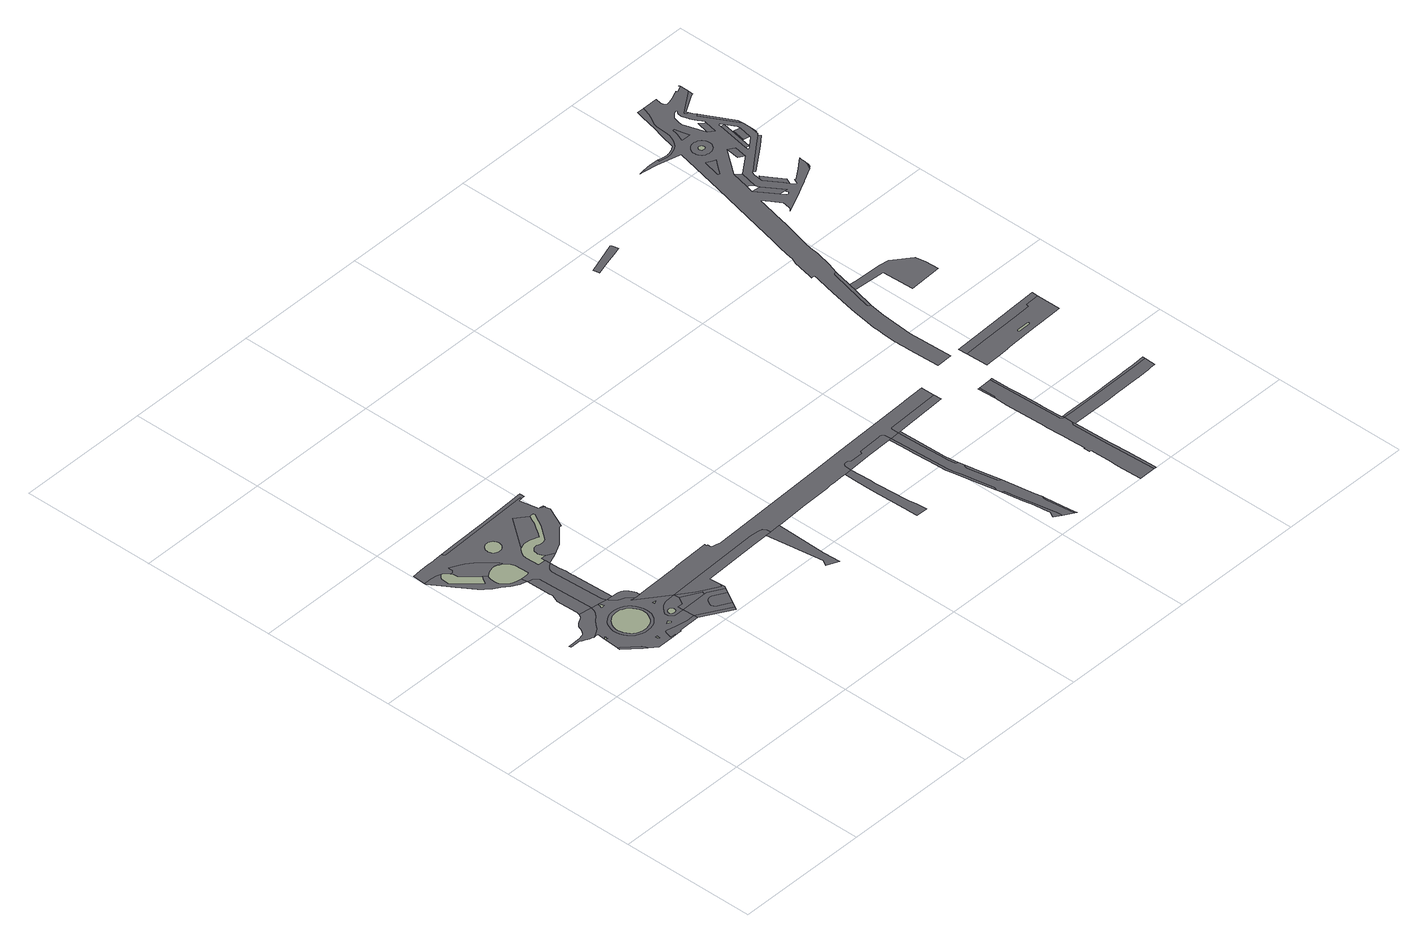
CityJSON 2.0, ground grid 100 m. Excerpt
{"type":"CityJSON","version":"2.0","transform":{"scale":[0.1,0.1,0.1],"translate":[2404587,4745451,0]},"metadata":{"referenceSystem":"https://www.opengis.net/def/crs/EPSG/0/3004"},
"CityObjects":{
"road1":{"type":"Road","attributes":{"QUARTIERE":9,"SZO_NEW":7,"class":"Intersection"},"geometry":[{"type":"MultiSurface","lod":"2","boundaries":[[[0,1,2,1]],[[3,4,5,6,7,8,9,10,11,12,13,14,15,16,17,18,19,20,21,22,23,24,25,26,27,28,29,30,31,32,33,34,35,36,37,38,39,40,41,42,43,44,45,46,47,48,49,50,51,52,53,54,55,56,57,58,2,1,2,59,60,61,62,63,64,65,66,67,68,69,70,71,72,73],[74,75,76,77],[78,79,80,81,82,83],[84,85,86,87,88,89,90,91,92,93,94,95,96,97,98,99,100,101,102,103,104,105,106,107,108,109,110,111,112,113,114,115,116,117,118,119,120],[121,122,123,124],[125,126,127,128,48,47,129]],[[49,130,131,132,133,134,135,136,137,138,139,140,141,142,143,144,145,146,147,148,149,150,151,152,153,154,155,0,1,2,58,57,56,55,54,53,52,51,50]],[[156,157,158,34,33,32,31,30,29,28,27,26,25,24,23,22,21,20,19,18,17,16,15],[159,160,161,162,163,164,165,166,167,168,169,170,171]],[[37,172,173,174,175,176,177,178,179,180,181,182,183,46,45,44,43,42,41,40,39,38]],[[6,5,4,184,185,186,14,13,12,11,10,9,8,7]],[[84,120,119,118,117,116,115,114,113,112,111,110,109,108,107,106,105,104,103,102,101,100,99,98,97,96,95,94,93,92,91,90,89,88,87,86,85],[187,188,189,190,191,192,193,194,195,196,197,198,199,200,201,202,203,204,205,206,207,208,209,210,211,212,213,214,215,216,217,218,219,220,221,222,223]],[[66,224,225,71,70,69,68,67]],[[62,61,60,65,64,63]],[[159,171,170,169,168,167,166,165,164,163,162,161,160]],[[74,77,76,75]],[[125,129,47,48,128,127,126]],[[78,83,82,81,80,79]],[[187,223,222,221,220,219,218,217,216,215,214,213,212,211,210,209,208,207,206,205,204,203,202,201,200,199,198,197,196,195,194,193,192,191,190,189,188]],[[121,124,123,122]]],"semantics":{"surfaces":[{"type":"TrafficArea","Shape_Leng":161.5,"Shape_Area":400.08,"function":"1","usage":"2"},{"type":"TrafficArea","Shape_Leng":251.83,"Shape_Area":2769.06,"function":"1","usage":"2"},{"type":"TrafficArea","Shape_Leng":251.83,"Shape_Area":2769.06,"function":"2","usage":"1"},{"type":"AuxiliaryTrafficArea","Shape_Leng":251.83,"Shape_Area":2769.06,"function":"1020"}],"values":[0,1,2,2,2,2,2,2,3,3,3,3,3,3,3]}}]},
"road2":{"type":"Road","attributes":{"QUARTIERE":9,"SZO_NEW":9,"class":"Section"},"geometry":[{"type":"MultiSurface","lod":"2","boundaries":[[[226,227,228,227]],[[229,230,231,232,233,234,235,236,237,238,239,240,241,242,243,244,245,246,247,248,249,250,251,252,253,254,255,256,257,258,259,260,261,262,263,264,265,266,267,268,269,270,271,272,273,274,275,276,277,278,279,280,281,282,283,284,285,286,287,288,289,290,291,292,293,294,295,296,297,298,299,300,301,302,303,304,305,304,306,307,308,309,310,311,310,309,308,307,306,304,305,312,313,314,315,316,317,318,319,320,321,322,323,324,325,49,48,47,46,326,327,328,329,330,331,332],[333,334,335,336,337,338,339,340,341,342,343,344,345,346,347,348,349,350,351,352,353,354,355,356,357,358,359,360,361,362,363,364,365,366,367,368,369,370,371,372,373,374,375,376,377,378,379,380,381,382,383,384,385,386,387,388]],[[46,183,389,390,391,392,393,394,229,332,331,330,329,328,327,326]],[[230,229,395,257,256,255,396]],[[288,287,286,285,284,283,397,398,399,400,401,402,403,404,405,406,407,408,318,317,409,410,411,412,413,414,415,416,417,418,419,420,421,422,423,424,425,426,427,428,429]],[[266,430,431,432,268,267]],[[318,433,434,435,436,437,438,130,49,325,324,323,322,321,320,319]],[[271,439,440,441,442,443,277,276,275,274,273,272]],[[444,311,310,309,308,307,306,304,305,304,303,302,301,300,299,298,297,296,295,294,293,292,291,445,446,447,421,420,419,448,449]],[[450,451,452,453,228,227,226,454,455,456,457,239,238,237,236,458,459,460]],[[255,254,253,252,251,250,249,248,247,246,245,244,243,242,241,240,239,457,456,455,454,226,227,228,453,452,451,450,460,459,458,236,235,234,233,232,231,230,396]],[[333,388,387,386,385,384,383,382,381,380,379,378,377,376,375,374,373,372,371,370,369,368,367,366,365,364,363,362,361,360,359,358,357,356,355,354,353,352,351,350,349,348,347,346,345,344,343,342,341,340,339,338,337,336,335,334]],[[421,447,446,445,291,290,289,288,429,428,427,426,425,424,423,422]],[[317,316,315,314,313,312,305,304,306,307,308,309,310,311,444,449,448,419,418,417,416,415,414,413,412,411,410,409]]],"semantics":{"surfaces":[{"type":"TrafficArea","Shape_Leng":552.65,"Shape_Area":5237.15,"function":"1","usage":"2"},{"type":"TrafficArea","Shape_Leng":552.65,"Shape_Area":5237.15,"function":"2","usage":"1"},{"type":"TrafficArea","Shape_Leng":89.3,"Shape_Area":308.89,"function":"7","usage":"2"},{"type":"TrafficArea","Shape_Leng":76.16,"Shape_Area":289.93,"function":"7","usage":"2"},{"type":"AuxiliaryTrafficArea","Shape_Leng":552.65,"Shape_Area":5237.15,"function":"1020"}],"values":[0,0,1,1,1,1,1,1,2,3,4,4,4,4]}}]},
"road3":{"type":"Road","attributes":{"QUARTIERE":2,"SZO_NEW":9,"class":"Section"},"geometry":[{"type":"MultiSurface","lod":"2","boundaries":[[[461,462,463,464,465,466,467,468,469,470,471,472,473,474,475,476,15,14]],[[463,462,473,472,471,470,469,468,467,466,465,464]],[[34,158,477,478,476,475,474,479,480,481,482]],[[14,186,483,461]],[[157,156,15,476,478,477,158]]],"semantics":{"surfaces":[{"type":"TrafficArea","Shape_Leng":137.74,"Shape_Area":595.64,"function":"1","usage":"2"},{"type":"TrafficArea","Shape_Leng":137.74,"Shape_Area":595.64,"function":"2","usage":"1"},{"type":"TrafficArea","Shape_Leng":53.07,"Shape_Area":121.16,"function":"7","usage":"2"}],"values":[0,1,1,1,2]}}]},
"road4":{"type":"Road","attributes":{"QUARTIERE":2,"SZO_NEW":9,"class":"Section"},"geometry":[{"type":"MultiSurface","lod":"2","boundaries":[[[484,485,486,487,488,489,490,491]]],"semantics":{"surfaces":[{"type":"TrafficArea","Shape_Leng":120.83,"Shape_Area":434.8,"function":"1","usage":"2"}],"values":[0]}}]},
"road5":{"type":"Road","attributes":{"QUARTIERE":2,"SZO_NEW":9,"class":"Section"},"geometry":[{"type":"MultiSurface","lod":"2","boundaries":[[[492,493,494,495,496,497,498,499,500,501,502,503,173,172,37,36,35,34,504,505,506,507,508,486,485,509,510,511,512,513,514,515,516,517,518,519,520,521,522,523,524,525,526,527,528,529,530,531,532,533,534,535,536,537,538,539,540,541,542,543,544,545,546,547,548]],[[535,549,550,541,540,539,538,537,536]],[[518,551,552,553,554,534,533,532,531,530,529,528,527,526,525,524,523,522,521,520,519]],[[508,507,506,505,504,34,482,481,480,555,556,487,486]]],"semantics":{"surfaces":[{"type":"TrafficArea","Shape_Leng":585.99,"Shape_Area":4743.78,"function":"1","usage":"2"},{"type":"TrafficArea","Shape_Leng":585.99,"Shape_Area":4743.78,"function":"2","usage":"1"}],"values":[0,1,1,1]}}]},
"road6":{"type":"Road","attributes":{"QUARTIERE":2,"SZO_NEW":9,"class":"Section"},"geometry":[{"type":"MultiSurface","lod":"2","boundaries":[[[557,558,559,560,561,562,563,564,565,566,567,568,518,517,569,570,571]]],"semantics":{"surfaces":[{"type":"TrafficArea","Shape_Leng":133.93,"Shape_Area":406.07,"function":"1","usage":"2"}],"values":[0]}}]},
"road7":{"type":"Road","attributes":{"QUARTIERE":2,"SZO_NEW":9,"class":"Section"},"geometry":[{"type":"MultiSurface","lod":"2","boundaries":[[[535,534,572,573,574,575,576,577,578,579,580,581,582,583,584,585,586,587,588,589,590,591,592,593,594,595,596,597,598,599,600,601,602,603,604,605,606,607,608,609,610,611,612,613,614]],[[554,615,616,617,618,619,620,621,622,582,581,580,579,578,577,576,575,574,573,572,534]],[[583,623,624,625,626,627,628,629,593,592,591,590,589,588,587,586,585,584]],[[609,630,631,549,535,614,613,612,611,610]],[[601,632,633,608,607,606,605,604,603,602]],[[594,634,635,636,637,598,597,596,595]]],"semantics":{"surfaces":[{"type":"TrafficArea","Shape_Leng":287.63,"Shape_Area":1324.7,"function":"1","usage":"2"},{"type":"TrafficArea","Shape_Leng":287.63,"Shape_Area":1324.7,"function":"2","usage":"1"}],"values":[0,1,1,1,1,1]}}]},
"road8":{"type":"Road","attributes":{"QUARTIERE":2,"SZO_NEW":9,"class":"Section"},"geometry":[{"type":"MultiSurface","lod":"2","boundaries":[[[638,639,640,641,642,643,644,645,646,647,648,649,650,651,652,653,654,655,656,657,658,659,660,661,662,663,664,665,666,667,668,669,670]],[[661,671,672,673,674,675,676,677,678,679,666,665,664,663,662]],[[654,680,681,682,683,684,685,686,687,688,689,660,659,658,657,656,655]],[[667,690,638,670,669,668]]],"semantics":{"surfaces":[{"type":"TrafficArea","Shape_Leng":294.22,"Shape_Area":1814.21,"function":"1","usage":"2"},{"type":"TrafficArea","Shape_Leng":294.22,"Shape_Area":1814.21,"function":"2","usage":"1"}],"values":[0,1,1,1]}}]},
"road9":{"type":"Road","attributes":{"QUARTIERE":11,"SZO_NEW":9,"class":"Section"},"geometry":[{"type":"MultiSurface","lod":"2","boundaries":[[[691,692,693,694,695,696,697,698,699]]],"semantics":{"surfaces":[{"type":"TrafficArea","Shape_Leng":63.06,"Shape_Area":139.54,"function":"1","usage":"2"}],"values":[0]}}]},
"road10":{"type":"Road","attributes":{"QUARTIERE":2,"SZO_NEW":9,"class":"Section"},"geometry":[{"type":"MultiSurface","lod":"2","boundaries":[[[661,660,689,700,701,702,703,704,705,706,707,708,709,710,711,712,713,714,715,716,717]],[[714,718,719,720,721,722,723,724,725,726,727,728,671,661,717,716,715]]],"semantics":{"surfaces":[{"type":"TrafficArea","Shape_Leng":170.7,"Shape_Area":778.03,"function":"1","usage":"2"},{"type":"TrafficArea","Shape_Leng":170.7,"Shape_Area":778.03,"function":"2","usage":"1"}],"values":[0,1]}}]},
"road11":{"type":"Road","attributes":{"QUARTIERE":2,"SZO_NEW":9,"class":"Section"},"geometry":[{"type":"MultiSurface","lod":"2","boundaries":[[[729,730,731,732,733,734,735,736,737,738,739,740,741,742,743,744,745],[746,747,748,749,750,751,752,753,754]],[[741,755,756,757,758,729,745,744,743,742]],[[746,754,753,752,751,750,749,748,747]]],"semantics":{"surfaces":[{"type":"TrafficArea","Shape_Leng":186.52,"Shape_Area":1593.21,"function":"1","usage":"2"},{"type":"TrafficArea","Shape_Leng":186.52,"Shape_Area":1593.21,"function":"2","usage":"1"},{"type":"AuxiliaryTrafficArea","Shape_Leng":186.52,"Shape_Area":1593.21,"function":"1020"}],"values":[0,1,2]}}]},
"road12":{"type":"Road","attributes":{"QUARTIERE":11,"SZO_NEW":9,"class":"Section"},"geometry":[{"type":"MultiSurface","lod":"2","boundaries":[[[759,760,761]],[[762,763,764,765,766,767,768,769,770,771,772,773,774,775,776,777,778,779,780,781,782,783,784,785,786,787,788,789,790,791,792,793,794,795,796,797,798,799,800,801,802,803,804,805,806,807,808,809,810,811,812,813,814,815,816,817,818,819,820,821,822,823,824,825,826,827,828,829,830,831,832,833,834,835,836,837,838,839,840,841,842,843,844,845,846,847,848,849,850,851,852,853,854,855,856,857,858,859,860,861,862,863,864,865,866,867,868,869,870,871,872,873,874,875,876,877,878,879,880,881,882,883,884,885,886,887,888,889,890,891,892,893,894,895,896,897,898,899,900,901,902,903,904,905,906,907,908,909,910,911,912,913,914,915,916,917,918,919,920,921,922,923,924,925,926,927,928,929,930,931],[932,933,934,935,936,937,938,939,940,941,942,943,944,945,946,947,948,949],[950,951,952,953,954,955,956,957,958,959],[960,961,962,963,964,965,966,967,968,969],[970,971,972,973,974,975,976,977,978,979,980,981,982,983,984,985,986,987,988,989,990,991,992,993,994,995,996,997,998,999,1000,1001,1002,1003,1004,1005],[1006,1007,1008,1009,1010,1011,1012,1013,1014,1015,1016,1017,1018,1019,1020,1021,1022,1023,1024,1025,1026],[1027,1028,1029,1030,1031,1032,1033,1034,1035,1036,1037,1038,1039,1040,1041,1042]],[[830,1043,1044,1045,1046,1047,831]],[[950,959,958,957,956,955,954,953,952,951]],[[970,1005,1004,1003,1002,1001,1000,999,998,997,996,995,994,993,992,991,990,989,988,987,986,985,984,983,982,981,980,979,978,977,976,975,974,973,972,971],[1048,1049,1050,1051,1052,1053,1054,1055,1056,1057,1058,1059]],[[917,918,1060,1061,1062,1063,1064,1065,1066,919,918]],[[809,1067,1068,1069,1070,1071,1072,1073,1074,1075,1076,1077,1078,1079,1080,1081,1082,1083,1084,1085,1086,1087,1088,1089,1090,1091,1092,1093,1094,1095,1096,1097,828,827,826,825,824,823,822,821,820,819,818,817,816,815,814,813,812,811,810]],[[782,1098,1099,1100,1101,1102,786,785,784,783]],[[960,969,968,967,966,965,964,963,962,961]],[[880,1103,1104,1105,1106,891,890,889,888,887,886,885,884,883,882,881]],[[1040,1032,1028,1027]],[[1107,775,774]],[[941,1108,943,942]],[[762,1109,1110,1111,765,764,763]],[[939,1112,1113,1112]],[[945,944,940,939,1112,1113]],[[1114,1115,1116,779,778,777]],[[1104,1117,1118,1119,1120,1121,1122,1123,1124,1125,1126,1127,1105]],[[1006,1128,1129,1008,1007]],[[947,1130,938,937,936,949,948]],[[1131,1132,1037,1036]],[[1133,771,770,769,1134,1135]],[[1048,1059,1058,1057,1056,1055,1054,1053,1052,1051,1050,1049]]],"semantics":{"surfaces":[{"type":"TrafficArea","Shape_Leng":1147.06,"Shape_Area":6556.05,"function":"1","usage":"2"},{"type":"TrafficArea","Shape_Leng":1147.06,"Shape_Area":6556.05,"function":"2","usage":"1"},{"type":"TrafficArea","Shape_Leng":54.71,"Shape_Area":58.28,"function":"7","usage":"2"},{"type":"TrafficArea","Shape_Leng":10.42,"Shape_Area":1.79,"function":"7","usage":"2"},{"type":"TrafficArea","Shape_Leng":30.19,"Shape_Area":48.01,"function":"7","usage":"2"},{"type":"TrafficArea","Shape_Leng":44.32,"Shape_Area":73.04,"function":"7","usage":"2"},{"type":"TrafficArea","Shape_Leng":37.13,"Shape_Area":60.61,"function":"7","usage":"2"},{"type":"TrafficArea","Shape_Leng":61.04,"Shape_Area":55.54,"function":"7","usage":"2"},{"type":"TrafficArea","Shape_Leng":147.15,"Shape_Area":776.61,"function":"7","usage":"2"},{"type":"TrafficArea","Shape_Leng":29.19,"Shape_Area":41.6,"function":"7","usage":"2"},{"type":"TrafficArea","Shape_Leng":46.9,"Shape_Area":84.39,"function":"7","usage":"2"},{"type":"TrafficArea","Shape_Leng":30.06,"Shape_Area":50.25,"function":"7","usage":"2"},{"type":"TrafficArea","Shape_Leng":73.76,"Shape_Area":78.8,"function":"7","usage":"2"},{"type":"AuxiliaryTrafficArea","Shape_Leng":1147.06,"Shape_Area":6556.05,"function":"1020"}],"values":[0,0,1,1,1,1,1,1,1,1,2,3,4,5,6,6,7,8,9,10,11,12,13]}}]},
"road13":{"type":"Road","attributes":{"QUARTIERE":0,"SZO_NEW":9,"class":"Section"},"geometry":[{"type":"MultiSurface","lod":"2","boundaries":[[[798,797,796,795,794,795,796,797]]],"semantics":{"surfaces":[{"type":"TrafficArea","Shape_Leng":11.23,"Shape_Area":1.24,"function":"1","usage":"2"}],"values":[0]}}]}
},
"vertices":[
[328,1484,0],[335,1487,0],[342,1490,0],[647,1127,0],[684,1127,0],[684,1133,0],[647,1134,0],[650,1156,0],[656,1178,0],[665,1199,0],[675,1199,0],[742,1182,0],[825,1168,0],[833,1168,0],[895,1170,0],[890,1253,0],[828,1253,0],[820,1255,0],[813,1258,0],[806,1262,0],[800,1267,0],[795,1274,0],[792,1281,0],[789,1288,0],[788,1296,0],[788,1304,0],[789,1312,0],[792,1319,0],[805,1337,0],[820,1354,0],[837,1368,0],[854,1378,0],[873,1385,0],[892,1390,0],[961,1393,0],[734,1560,0],[764,1552,0],[774,1552,0],[767,1562,0],[753,1579,0],[736,1594,0],[717,1605,0],[697,1614,0],[679,1627,0],[663,1643,0],[650,1661,0],[645,1669,0],[585,1678,0],[579,1679,0],[526,1686,0],[521,1663,0],[512,1644,0],[500,1626,0],[485,1611,0],[453,1585,0],[425,1555,0],[405,1531,0],[381,1511,0],[355,1495,0],[365,1486,0],[360,1431,0],[375,1438,0],[379,1435,0],[378,1424,0],[379,1412,0],[359,1416,0],[350,1307,0],[363,1302,0],[460,1209,0],[475,1189,0],[478,1178,0],[478,1169,0],[531,1127,0],[549,1127,0],[586,1206,0],[601,1206,0],[596,1179,0],[588,1191,0],[755,1230,0],[729,1242,0],[736,1247,0],[748,1253,0],[753,1243,0],[759,1233,0],[478,1507,0],[494,1525,0],[512,1540,0],[533,1552,0],[555,1561,0],[579,1565,0],[603,1566,0],[627,1562,0],[649,1555,0],[671,1544,0],[690,1530,0],[707,1513,0],[720,1493,0],[730,1471,0],[737,1448,0],[739,1425,0],[738,1401,0],[733,1377,0],[723,1355,0],[711,1335,0],[694,1318,0],[674,1303,0],[652,1293,0],[629,1286,0],[605,1283,0],[580,1284,0],[556,1289,0],[534,1298,0],[513,1311,0],[495,1327,0],[480,1346,0],[468,1367,0],[459,1390,0],[455,1414,0],[455,1439,0],[459,1463,0],[466,1486,0],[821,1425,0],[821,1442,0],[834,1440,0],[844,1438,0],[574,1641,0],[571,1647,0],[576,1660,0],[579,1673,0],[596,1644,0],[430,1700,0],[422,1686,0],[412,1675,0],[395,1662,0],[378,1655,0],[364,1647,0],[343,1627,0],[336,1614,0],[330,1600,0],[324,1586,0],[319,1575,0],[310,1564,0],[298,1555,0],[281,1549,0],[262,1546,0],[160,1541,0],[162,1531,0],[167,1525,0],[238,1526,0],[245,1524,0],[254,1518,0],[263,1514,0],[272,1507,0],[286,1502,0],[298,1496,0],[312,1492,0],[890,1295,0],[931,1295,0],[964,1354,0],[822,1320,0],[834,1325,0],[846,1324,0],[856,1317,0],[862,1306,0],[862,1293,0],[855,1282,0],[845,1276,0],[832,1276,0],[821,1282,0],[814,1293,0],[814,1306,0],[817,1314,0],[783,1552,0],[823,1553,0],[821,1580,0],[817,1595,0],[811,1610,0],[802,1624,0],[792,1636,0],[779,1646,0],[765,1654,0],[749,1660,0],[733,1662,0],[694,1667,0],[733,1127,0],[733,1135,0],[899,1140,0],[502,1498,0],[516,1513,0],[532,1525,0],[550,1535,0],[570,1541,0],[590,1544,0],[610,1544,0],[630,1540,0],[649,1532,0],[666,1522,0],[682,1509,0],[695,1494,0],[705,1476,0],[713,1457,0],[717,1437,0],[717,1417,0],[714,1397,0],[708,1378,0],[699,1360,0],[686,1343,0],[671,1329,0],[654,1318,0],[635,1310,0],[615,1305,0],[595,1304,0],[575,1306,0],[555,1311,0],[536,1320,0],[519,1332,0],[505,1346,0],[493,1363,0],[484,1382,0],[479,1401,0],[477,1422,0],[478,1442,0],[483,1462,0],[491,1481,0],[349,1292,0],[454,1189,0],
[830,2406,0],[817,2390,0],[810,2381,0],[672,2167,0],[671,2205,0],[610,2204,0],[608,2309,0],[614,2340,0],[629,2368,0],[652,2389,0],[661,2394,0],[666,2409,0],[831,2623,0],[920,2557,0],[935,2561,0],[951,2556,0],[954,2545,0],[946,2527,0],[901,2446,0],[849,2378,0],[825,2347,0],[814,2335,0],[791,2328,0],[761,2329,0],[742,2338,0],[713,2335,0],[692,2313,0],[687,2281,0],[695,2253,0],[709,2234,0],[734,2222,0],[768,2205,0],[781,2211,0],[842,2242,0],[963,2353,0],[969,2354,0],[976,2354,0],[981,2352,0],[1056,2512,0],[1050,2542,0],[1049,2552,0],[1030,2557,0],[1025,2565,0],[1012,2565,0],[985,2707,0],[1011,2708,0],[1010,2721,0],[804,2713,0],[305,2693,0],[291,2697,0],[284,2707,0],[284,2716,0],[214,2713,0],[205,2713,0],[163,2711,0],[82,2708,0],[12,2705,0],[6,2609,0],[14,2609,0],[45,2610,0],[71,2607,0],[107,2602,0],[138,2593,0],[159,2583,0],[176,2566,0],[185,2550,0],[198,2550,0],[205,2556,0],[212,2564,0],[214,2573,0],[214,2589,0],[213,2599,0],[263,2576,0],[310,2548,0],[354,2515,0],[395,2478,0],[433,2440,0],[466,2397,0],[480,2365,0],[493,2351,0],[466,2376,0],[461,2379,0],[450,2385,0],[441,2390,0],[434,2393,0],[418,2398,0],[502,2333,0],[510,2309,0],[515,2204,0],[513,2199,0],[492,2191,0],[444,2193,0],[446,2149,0],[459,2146,0],[491,2139,0],[504,2127,0],[513,2112,0],[521,1951,0],[528,1729,0],[528,1705,0],[639,1680,0],[632,1701,0],[629,1769,0],[617,2047,0],[615,2100,0],[621,2122,0],[635,2138,0],[602,2526,0],[602,2521,0],[601,2515,0],[600,2509,0],[597,2503,0],[595,2498,0],[591,2493,0],[587,2489,0],[583,2484,0],[578,2481,0],[573,2478,0],[567,2476,0],[562,2474,0],[556,2473,0],[550,2472,0],[544,2473,0],[538,2474,0],[532,2475,0],[526,2477,0],[521,2480,0],[516,2484,0],[512,2488,0],[508,2492,0],[504,2497,0],[501,2502,0],[499,2508,0],[497,2513,0],[496,2519,0],[496,2525,0],[496,2531,0],[497,2537,0],[499,2543,0],[501,2549,0],[504,2554,0],[507,2559,0],[511,2563,0],[515,2567,0],[520,2571,0],[526,2574,0],[531,2576,0],[537,2578,0],[543,2579,0],[549,2579,0],[555,2579,0],[561,2578,0],[566,2576,0],[572,2574,0],[577,2571,0],[582,2568,0],[587,2564,0],[591,2559,0],[594,2554,0],[597,2549,0],[599,2543,0],[601,2538,0],[602,2532,0],[692,1717,0],[682,1976,0],[682,1986,0],[682,1987,0],[681,2040,0],[673,2092,0],[723,2185,0],[671,2232,0],[5,2594,0],[75,2487,0],[107,2440,0],[129,2410,0],[185,2327,0],[206,2300,0],[210,2295,0],[250,2261,0],[292,2233,0],[343,2194,0],[396,2165,0],[403,2162,0],[425,2194,0],[403,2200,0],[376,2209,0],[351,2222,0],[330,2241,0],[316,2261,0],[309,2281,0],[308,2305,0],[310,2337,0],[315,2352,0],[320,2360,0],[315,2366,0],[298,2386,0],[284,2372,0],[273,2352,0],[261,2327,0],[224,2359,0],[105,2494,0],[106,2536,0],[108,2562,0],[118,2574,0],[1049,2558,0],[1049,2564,0],[1048,2564,0],[452,1962,0],[453,1942,0],[428,1884,0],[434,1731,0],[434,1723,0],[433,1712,0],[1037,2709,0],[1034,2746,0],[801,2735,0],[667,2730,0],[413,2721,0],[397,2399,0],[190,2538,0],[195,2501,0],[269,2418,0],[344,2377,0],[370,2390,0],[748,2406,0],[765,2401,0],[783,2394,0],[790,2391,0],[844,2427,0],[862,2456,0],[886,2492,0],[904,2526,0],[682,2402,0],[704,2407,0],[726,2408,0],
[1128,1037,0],[1151,1075,0],[1077,1114,0],[1052,1129,0],[1043,1141,0],[1037,1156,0],[1039,1167,0],[1060,1200,0],[1066,1207,0],[1080,1213,0],[1095,1216,0],[1111,1213,0],[1202,1163,0],[1222,1197,0],[1117,1257,0],[1094,1257,0],[1029,1318,0],[1100,1277,0],[1230,1212,0],[1229,1246,0],[1217,1228,0],[1075,1310,0],[1115,1014,0],
[1880,975,0],[1889,1355,0],[1811,1353,0],[1765,1352,0],[1781,1234,0],[1823,929,0],[1798,884,0],[1888,848,0],
[1818,1524,0],[1531,1513,0],[1523,1513,0],[1512,1515,0],[1455,1528,0],[1453,1557,0],[1446,1557,0],[1445,1574,0],[1440,1574,0],[1179,1565,0],[1156,1564,0],[940,1557,0],[1048,1397,0],[1695,1423,0],[1759,1418,0],[1790,1406,0],[1807,1383,0],[1905,1356,0],[1949,1358,0],[2142,1366,0],[2351,1375,0],[2368,1376,0],[2385,1377,0],[2412,1378,0],[2502,1382,0],[2524,1381,0],[2580,1385,0],[2580,1424,0],[2583,1438,0],[2590,1450,0],[2603,1455,0],[2628,1456,0],[2645,1439,0],[2742,1439,0],[2751,1461,0],[2924,1468,0],[2941,1469,0],[2952,1468,0],[2961,1464,0],[2966,1456,0],[2967,1441,0],[2970,1417,0],[2970,1402,0],[3039,1405,0],[3038,1426,0],[3039,1445,0],[3040,1458,0],[3044,1468,0],[3052,1472,0],[3458,1486,0],[3455,1582,0],[3455,1584,0],[3294,1579,0],[3280,1578,0],[2887,1563,0],[2681,1556,0],[2397,1545,0],[3058,1406,0],[3460,1425,0],[2626,1387,0],[2751,1393,0],[2947,1401,0],[2954,1402,0],[1224,1331,0],[1649,1348,0],
[2533,855,0],[2533,848,0],[2532,788,0],[2532,786,0],[2619,786,0],[2610,871,0],[2604,926,0],[2598,981,0],[2596,1016,0],[2595,1025,0],[2588,1186,0],[2586,1232,0],[2523,1281,0],[2523,1214,0],[2525,1135,0],
[2985,1108,0],[2990,995,0],[2993,952,0],[2999,904,0],[3012,840,0],[3030,737,0],[3051,619,0],[3052,613,0],[3051,603,0],[3046,594,0],[3041,590,0],[3051,551,0],[3063,542,0],[3069,522,0],[3079,466,0],[3089,412,0],[3100,355,0],[3131,184,0],[3135,164,0],[3138,149,0],[3140,135,0],[3135,124,0],[3203,81,0],[3178,297,0],[3177,316,0],[3181,328,0],[3188,333,0],[3175,394,0],[3177,393,0],[3136,633,0],[3124,635,0],[3119,642,0],[3075,861,0],[3075,872,0],[3077,884,0],[3082,891,0],[3088,896,0],[3080,942,0],[3066,943,0],[3061,951,0],[3055,1006,0],[3052,1063,0],[3046,1214,0],[2955,1368,0],[2960,1259,0],[2961,1199,0],[2967,1083,0],[2974,944,0],[2981,906,0],[3008,765,0],[3012,746,0],[3064,462,0],[3077,395,0],[3092,319,0],[3101,247,0],[3108,194,0],[3092,166,0],[3085,154,0],[3068,1041,0],[3062,1238,0],[3128,678,0],[3111,773,0],[3218,72,0],[3215,95,0],[3204,193,0],[3189,323,0],
[3689,1185,0],[3685,1081,0],[3695,778,0],[3696,759,0],[3702,652,0],[3703,638,0],[3706,565,0],[3710,452,0],[3702,452,0],[3703,407,0],[3715,407,0],[3719,238,0],[3718,208,0],[3719,142,0],[3724,2,0],[3744,2,0],[3850,2,0],[3848,7,0],[3832,374,0],[3824,654,0],[3826,663,0],[3830,669,0],[3837,673,0],[3839,742,0],[3831,742,0],[3822,745,0],[3817,756,0],[3815,767,0],[3796,1324,0],[3695,1320,0],[3699,1210,0],[3699,1202,0],[3695,1191,0],[3839,757,0],[3833,757,0],[3832,770,0],[3831,803,0],[3827,908,0],[3827,935,0],[3820,1117,0],[3818,1182,0],[3813,1325,0],[3867,2,0],[3867,13,0],[3863,102,0],[3861,147,0],[3861,163,0],[3857,235,0],[3852,343,0],[3852,345,0],[3850,376,0],[3841,656,0],[3683,1320,0],
[3188,3870,0],[3175,3916,0],[3173,3923,0],[3172,3926,0],[2925,3847,0],[2927,3836,0],[2935,3799,0],[3010,3820,0],[3146,3858,0],
[4095,655,0],[4143,654,0],[4188,657,0],[4231,657,0],[4282,658,0],[4302,658,0],[4428,660,0],[4428,659,0],[4433,659,0],[4441,660,0],[4523,662,0],[4536,667,0],[4550,667,0],[4591,669,0],[4591,751,0],[4491,747,0],[3934,741,0],[3847,742,0],[4591,771,0],[4509,768,0],[4407,765,0],[4395,765,0],[4249,761,0],[4148,759,0],[4142,759,0],[4134,759,0],[4064,758,0],[4050,758,0],[3883,757,0],
[3885,1596,0],[3891,1441,0],[3891,1434,0],[3940,1436,0],[4016,1440,0],[4091,1443,0],[4092,1443,0],[4278,1455,0],[4298,1457,0],[4302,1457,0],[4505,1463,0],[4591,1466,0],[4591,1645,0],[4486,1641,0],[4477,1620,0],[4342,1614,0],[4066,1603,0],[4268,1519,0],[4355,1521,0],[4362,1516,0],[4362,1510,0],[4358,1505,0],[4268,1503,0],[4262,1506,0],[4261,1511,0],[4263,1517,0],[4591,1692,0],[4355,1682,0],[4350,1682,0],[3882,1663,0],
[4591,4638,0],[4589,4638,0],[4591,4633,0],[4358,3506,0],[4336,3539,0],[4263,3653,0],[4264,3665,0],[4268,3708,0],[4270,3715,0],[4281,3746,0],[4290,3753,0],[4495,3906,0],[4569,3960,0],[4579,3970,0],[4582,3978,0],[4583,3990,0],[4591,4037,0],[4591,4100,0],[4591,4108,0],[4449,4363,0],[4466,4372,0],[4460,4384,0],[4451,4400,0],[4438,4424,0],[4425,4418,0],[4416,4436,0],[4419,4444,0],[4591,4561,0],[4591,4626,0],[4543,4606,0],[4540,4614,0],[4539,4615,0],[4539,4617,0],[4534,4614,0],[4525,4611,0],[4473,4588,0],[4437,4577,0],[4431,4575,0],[4425,4574,0],[4420,4572,0],[4414,4574,0],[4408,4576,0],[4401,4581,0],[4395,4589,0],[4393,4594,0],[4393,4595,0],[4391,4600,0],[4391,4606,0],[4391,4612,0],[4401,4655,0],[4283,4655,0],[4278,4636,0],[4262,4591,0],[4242,4547,0],[4218,4506,0],[4213,4495,0],[4209,4484,0],[4207,4472,0],[4207,4461,0],[4204,4387,0],[4198,4355,0],[4186,4324,0],[4170,4296,0],[4150,4271,0],[4126,4255,0],[4100,4243,0],[4072,4235,0],[4044,4231,0],[3973,4244,0],[3976,4257,0],[3910,4260,0],[3845,4257,0],[3848,4243,0],[3939,4229,0],[4098,4189,0],[4113,4185,0],[4112,4177,0],[4095,4109,0],[4021,3797,0],[3970,3581,0],[3922,3382,0],[3882,3212,0],[3864,3146,0],[3864,3143,0],[3862,3138,0],[3845,3064,0],[3835,3007,0],[3815,2961,0],[3805,2914,0],[3784,2816,0],[3779,2795,0],[3803,2795,0],[3806,2796,0],[3798,2760,0],[3776,2665,0],[3763,2607,0],[3731,2458,0],[3715,2375,0],[3702,2301,0],[3699,2277,0],[3695,2252,0],[3688,2195,0],[3684,2151,0],[3678,2094,0],[3678,2085,0],[3677,2073,0],[3676,2057,0],[3674,2042,0],[3674,2022,0],[3674,2003,0],[3674,1985,0],[3674,1966,0],[3675,1926,0],[3676,1886,0],[3679,1796,0],[3682,1707,0],[3683,1656,0],[3684,1656,0],[3804,1660,0],[3792,1991,0],[3812,2231,0],[3834,2352,0],[3822,2352,0],[3816,2354,0],[3813,2358,0],[3812,2365,0],[3814,2372,0],[3861,2571,0],[3894,2710,0],[3897,2717,0],[3902,2721,0],[3910,2722,0],[3920,2721,0],[3949,2802,0],[3977,2924,0],[3986,2997,0],[4000,3054,0],[4006,3076,0],[4016,3118,0],[4018,3125,0],[4059,3278,0],[4058,3288,0],[4060,3295,0],[4105,3479,0],[4106,3486,0],[4117,3530,0],[4155,3474,0],[4195,3405,0],[4192,3389,0],[4181,3340,0],[4165,3323,0],[4303,3388,0],[4365,3418,0],[4397,3433,0],[4403,3436,0],[4430,3450,0],[4433,3452,0],[4437,3454,0],[4545,3508,0],[4548,3514,0],[4574,3557,0],[4574,3570,0],[4575,3576,0],[4576,3599,0],[4577,3609,0],[4579,3620,0],[4527,3582,0],[4495,3559,0],[4417,3504,0],[4413,3499,0],[4408,3506,0],[4386,3464,0],[4373,3483,0],[4290,3456,0],[4288,3449,0],[4278,3442,0],[4267,3445,0],[4244,3478,0],[4224,3507,0],[4145,3622,0],[4160,3685,0],[4192,3816,0],[4341,4008,0],[4387,3981,0],[4368,3884,0],[4230,3783,0],[4198,3652,0],[4202,3635,0],[4207,3618,0],[4304,3477,0],[4283,3477,0],[4161,4021,0],[4173,4011,0],[4187,4004,0],[4201,3999,0],[4220,3992,0],[4177,3941,0],[4135,3887,0],[4126,3891,0],[4125,3896,0],[4155,4022,0],[4221,4274,0],[4217,4278,0],[4233,4311,0],[4243,4343,0],[4250,4376,0],[4260,4379,0],[4274,4325,0],[4286,4272,0],[4262,4274,0],[4241,4275,0],[4175,4143,0],[4177,4155,0],[4182,4166,0],[4188,4177,0],[4197,4186,0],[4206,4193,0],[4217,4199,0],[4229,4203,0],[4241,4204,0],[4253,4204,0],[4265,4201,0],[4276,4197,0],[4287,4190,0],[4296,4182,0],[4303,4173,0],[4309,4162,0],[4313,4150,0],[4315,4138,0],[4314,4126,0],[4312,4114,0],[4307,4103,0],[4300,4093,0],[4292,4084,0],[4283,4077,0],[4272,4071,0],[4260,4067,0],[4248,4066,0],[4236,4066,0],[4224,4069,0],[4213,4073,0],[4203,4079,0],[4194,4087,0],[4186,4097,0],[4180,4107,0],[4177,4119,0],[4175,4131,0],[4442,4279,0],[4421,4182,0],[4382,4213,0],[4328,4379,0],[4331,4400,0],[4344,4452,0],[4366,4470,0],[4373,4475,0],[4396,4490,0],[4402,4484,0],[4393,4472,0],[4389,4465,0],[4385,4457,0],[4383,4449,0],[4382,4440,0],[4383,4431,0],[4397,4384,0],[4399,4379,0],[4429,4318,0],[4435,4308,0],[4444,4289,0],[4432,3938,0],[4478,4184,0],[4480,4203,0],[4489,4206,0],[4498,4191,0],[4503,4181,0],[4543,4109,0],[4545,4103,0],[4547,4095,0],[4545,4088,0],[4527,3989,0],[4525,3985,0],[4522,3980,0],[4457,3931,0],[4441,3918,0],[4432,3916,0],[3837,4256,0],[3823,4253,0],[3812,4251,0],[3804,4250,0],[3825,4246,0],[4221,4138,0],[4226,4148,0],[4235,4154,0],[4246,4156,0],[4256,4152,0],[4263,4143,0],[4265,4133,0],[4261,4122,0],[4252,4115,0],[4241,4114,0],[4230,4118,0],[4223,4127,0],[4554,3514,0],[4556,3516,0],[4560,3519,0],[4564,3524,0],[4568,3531,0],[4571,3538,0],[4573,3545,0],[4229,4655,0],[4210,4575,0],[4210,4568,0],[4207,4557,0],[4204,4545,0],[4180,4452,0],[4170,4416,0],[4162,4384,0],[4153,4351,0],[4146,4323,0],[4141,4305,0],[4134,4277,0],[4125,4271,0],[4113,4265,0],[4105,4261,0],[4099,4259,0],[4093,4257,0],[4085,4255,0],[4078,4253,0],[4071,4251,0],[4065,4249,0],[4064,4249,0],[4056,4247,0],[4050,4246,0],[4042,4246,0],[4037,4246,0],[4031,4247,0],[4027,4248,0],[4016,4250,0],[4003,4252,0],[3995,4254,0],[4431,4436,0],[4543,4502,0],[4544,4503,0],[4578,4521,0],[4591,4524,0],[3871,2506,0],[3874,2518,0],[3888,2578,0],[3891,2593,0],[4591,3989,0],[4325,3909,0],[4380,3547,0],[4330,3623,0],[4283,3692,0],[4171,3675,0],[4185,3663,0],[4591,4147,0],[4533,4251,0],[4503,4307,0],[3887,2517,0],[4116,2505,0],[4126,2267,0],[4373,2277,0],[4368,2381,0],[4354,2453,0],[4223,2556,0],[4156,2566,0],[4066,2570,0],[3936,2576,0],[3897,2578,0],[4437,4280,0],[4405,4308,0],[4182,3620,0],[4495,4097,0],[4478,3998,0],[4582,3943,0],[4302,3736,0],[4500,3880,0]
]}
